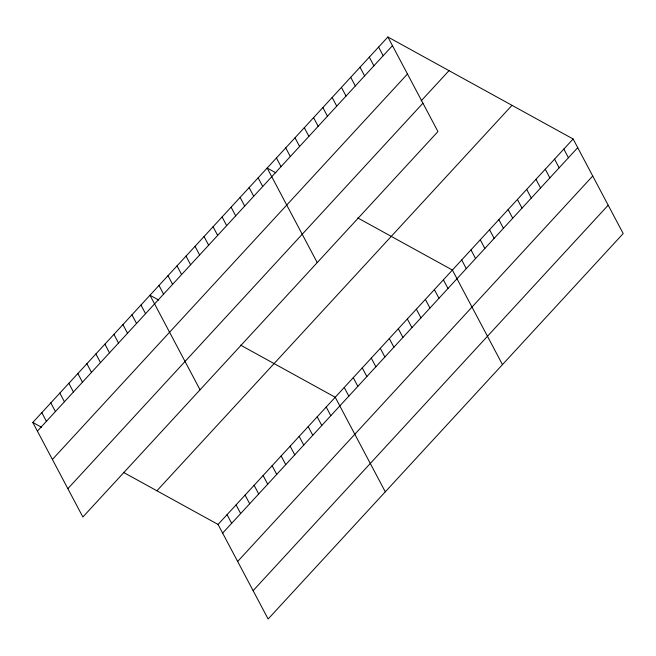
<?xml version="1.0" encoding="UTF-8"?>
<svg xmlns="http://www.w3.org/2000/svg" width="656" height="656" viewBox="0 0 656 656"><rect width="100%" height="100%" fill="white"/><g stroke="black" fill="none" stroke-linecap="round" stroke-linejoin="round"><path stroke-width="0.98" d="M387.876 36.99L437.946 131.553L82.869 517.01L32.8 422.448L387.876 36.99L573.131 138.99L623.2 233.552L268.124 619.01L218.054 524.447L123.377 472.32M37.392 431.115L392.468 45.649M52.398 459.454L407.474 73.997M421.152 100.893L449.016 70.651M67.863 488.663L422.94 103.205M156.915 490.786L512 105.329M218.054 524.447L573.131 138.99M222.638 533.115L577.723 147.657M237.652 561.462L592.729 176.005M253.109 590.671L608.194 205.205M275.889 172.848L267.156 168.043L317.225 262.605M357.733 217.915L452.402 270.051L502.471 364.613M158.711 300.054L149.978 295.241L200.047 389.803M240.555 345.122L335.224 397.249L385.293 491.811M32.8 422.448L41.533 427.253M563.848 149.076L568.432 157.735M554.558 159.154L559.15 167.821M545.275 169.232L549.859 177.899M535.985 179.318L540.577 187.985M526.694 189.395L531.286 198.063M517.412 199.481L522.004 208.149M508.121 209.559L512.713 218.227M498.839 219.637L503.423 228.304M489.548 229.723L494.14 238.39M378.594 47.068L383.178 55.735M480.266 239.801L484.85 248.468M369.303 57.146L373.895 65.813M470.975 249.887L475.567 258.554M360.021 67.232L364.605 75.899M461.693 259.965L466.277 268.632M350.73 77.31L355.322 85.977M341.448 87.396L346.032 96.063M443.39 279.833L447.982 288.501M434.379 289.616L438.962 298.283M332.157 97.473L336.749 106.141M425.367 299.398L429.951 308.066M322.875 107.551L327.459 116.219M416.347 309.189L420.939 317.848M313.584 117.637L318.176 126.305M407.335 318.972L411.927 327.639M304.302 127.715L308.886 136.382M398.323 328.754L402.915 337.422M295.011 137.801L299.603 146.468M389.311 338.537L393.895 347.204M285.729 147.879L290.313 156.546M380.3 348.328L384.883 356.995M276.438 157.965L281.03 166.624M371.28 358.11L375.872 366.778M362.268 367.893L366.86 376.56M258.136 177.825L262.728 186.493M353.256 377.676L357.84 386.343M249.124 187.616L253.716 196.275M344.244 387.466L348.828 396.134M240.112 197.399L244.704 206.066M231.101 207.181L235.684 215.849M326.212 407.032L330.804 415.699M222.089 216.964L226.673 225.631M317.201 416.814L321.793 425.482M213.069 226.755L217.661 235.414M308.189 426.605L312.773 435.272M204.057 236.537L208.649 245.205M299.177 436.388L303.761 445.055M195.045 246.32L199.629 254.987M290.157 446.17L294.749 454.838M186.033 256.102L190.617 264.77M281.145 455.961L285.737 464.62M177.013 265.893L181.605 274.552M272.133 465.744L276.725 474.411M168.002 275.676L172.594 284.343M263.122 475.526L267.705 484.194M158.99 285.458L163.582 294.126M254.11 485.309L258.694 493.976M245.09 495.1L249.682 503.759M140.966 305.032L145.55 313.699M236.078 504.882L240.67 513.55M131.946 314.814L136.538 323.482M227.066 514.665L231.65 523.332M122.934 324.597L127.526 333.264M113.923 334.38L118.515 343.047M104.911 344.17L109.495 352.838M95.899 353.953L100.483 362.62M86.879 363.736L91.471 372.403M77.867 373.526L82.459 382.186M68.855 383.309L73.439 391.976M59.844 393.092L64.427 401.759M50.824 402.874L55.416 411.542M41.812 412.665L46.404 421.324"/></g></svg>
